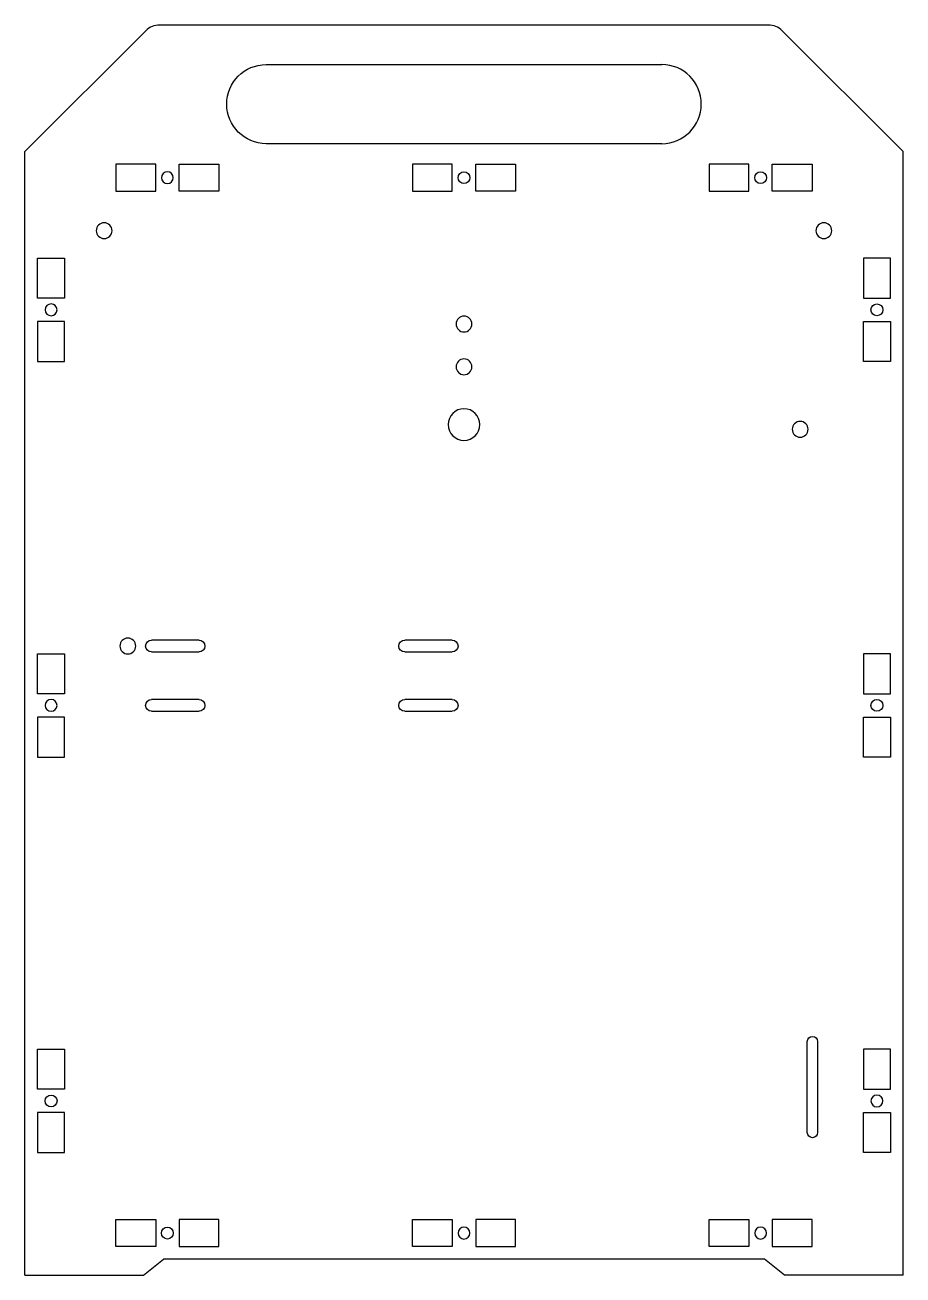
# Model space of a CAD drawing. Extents: x 147 to 369, y -425 to -109.
import ezdxf

# ---------------------------------------------------------------- set-up
doc = ezdxf.new("R2010")
doc.units = 0
doc.header["$MEASUREMENT"] = 0
doc.layers.add('VISIBLE', color=7, linetype='CONTINUOUS')

msp = doc.modelspace()

# ---------------------------------------------------------------- linework, layer by layer
at = {"layer": 'VISIBLE'}
for p, q in [((177.54, -110.46, 16.8), (147, -141, 16.8)), ((334.93, -109, 16.8), (181.07, -109, 16.8)), ((338.46, -110.46, 16.8), (369, -141, 16.8)), ((208, -119, 16.8), (308, -119, 16.8)), ((308, -139, 16.8), (208, -139, 16.8)), ((147, -425, 16.8), (147, -141, 16.8)), ((369, -425, 16.8), (369, -141, 16.8)), ((180.05, -144.2, 16.8), (169.95, -144.2, 16.8)), ((169.95, -144.2, 16.8), (169.95, -151, 16.8)), ((180.05, -151, 16.8), (180.05, -144.2, 16.8)), ((185.95, -144.2, 16.8), (196.05, -144.2, 16.8)), ((185.95, -151, 16.8), (185.95, -144.2, 16.8)), ((196.05, -144.2, 16.8), (196.05, -151, 16.8)), ((255.05, -144.2, 16.8), (244.95, -144.2, 16.8)), ((244.95, -144.2, 16.8), (244.95, -151, 16.8)), ((255.05, -151, 16.8), (255.05, -144.2, 16.8)), ((260.95, -144.2, 16.8), (271.05, -144.2, 16.8)), ((260.95, -151, 16.8), (260.95, -144.2, 16.8)), ((271.05, -144.2, 16.8), (271.05, -151, 16.8)), ((330.05, -144.2, 16.8), (319.95, -144.2, 16.8)), ((319.95, -144.2, 16.8), (319.95, -151, 16.8)), ((330.05, -151, 16.8), (330.05, -144.2, 16.8)), ((335.95, -144.2, 16.8), (346.05, -144.2, 16.8)), ((335.95, -151, 16.8), (335.95, -144.2, 16.8)), ((346.05, -144.2, 16.8), (346.05, -151, 16.8)), ((169.95, -151, 16.8), (180.05, -151, 16.8)), ((196.05, -151, 16.8), (185.95, -151, 16.8)), ((244.95, -151, 16.8), (255.05, -151, 16.8)), ((271.05, -151, 16.8), (260.95, -151, 16.8)), ((319.95, -151, 16.8), (330.05, -151, 16.8)), ((346.05, -151, 16.8), (335.95, -151, 16.8)), ((150.2, -178.05, 16.8), (150.2, -167.95, 16.8)), ((150.2, -167.95, 16.8), (157, -167.95, 16.8)), ((157, -167.95, 16.8), (157, -178.05, 16.8)), ((365.8, -167.95, 16.8), (359, -167.95, 16.8)), ((359, -167.95, 16.8), (359, -178.05, 16.8)), ((365.8, -178.05, 16.8), (365.8, -167.95, 16.8)), ((157, -178.05, 16.8), (150.2, -178.05, 16.8)), ((359, -178.05, 16.8), (365.8, -178.05, 16.8)), ((150.2, -183.95, 16.8), (150.2, -194.05, 16.8)), ((157, -183.95, 16.8), (150.2, -183.95, 16.8)), ((157, -194.05, 16.8), (157, -183.95, 16.8)), ((359, -183.95, 16.8), (365.8, -183.95, 16.8)), ((359, -194.05, 16.8), (359, -183.95, 16.8)), ((365.8, -183.95, 16.8), (365.8, -194.05, 16.8)), ((150.2, -194.05, 16.8), (157, -194.05, 16.8)), ((365.8, -194.05, 16.8), (359, -194.05, 16.8)), ((191, -264.5, 16.8), (179, -264.5, 16.8)), ((255, -264.5, 16.8), (243, -264.5, 16.8)), ((150.2, -278.05, 16.8), (150.2, -267.95, 16.8)), ((150.2, -267.95, 16.8), (157, -267.95, 16.8)), ((157, -267.95, 16.8), (157, -278.05, 16.8)), ((179, -267.5, 16.8), (191, -267.5, 16.8)), ((243, -267.5, 16.8), (255, -267.5, 16.8)), ((365.8, -267.95, 16.8), (359, -267.95, 16.8)), ((359, -267.95, 16.8), (359, -278.05, 16.8)), ((365.8, -278.05, 16.8), (365.8, -267.95, 16.8)), ((157, -278.05, 16.8), (150.2, -278.05, 16.8)), ((359, -278.05, 16.8), (365.8, -278.05, 16.8)), ((191, -279.5, 16.8), (179, -279.5, 16.8)), ((255, -279.5, 16.8), (243, -279.5, 16.8)), ((150.2, -283.95, 16.8), (150.2, -294.05, 16.8)), ((157, -283.95, 16.8), (150.2, -283.95, 16.8)), ((157, -294.05, 16.8), (157, -283.95, 16.8)), ((179, -282.5, 16.8), (191, -282.5, 16.8)), ((243, -282.5, 16.8), (255, -282.5, 16.8)), ((359, -283.95, 16.8), (365.8, -283.95, 16.8)), ((359, -294.05, 16.8), (359, -283.95, 16.8)), ((365.8, -283.95, 16.8), (365.8, -294.05, 16.8)), ((150.2, -294.05, 16.8), (157, -294.05, 16.8)), ((365.8, -294.05, 16.8), (359, -294.05, 16.8)), ((344.8, -389, 16.8), (344.8, -366, 16.8)), ((347.4, -366, 16.8), (347.4, -389, 16.8)), ((150.2, -378.05, 16.8), (150.2, -367.95, 16.8)), ((150.2, -367.95, 16.8), (157, -367.95, 16.8)), ((157, -367.95, 16.8), (157, -378.05, 16.8)), ((365.8, -367.95, 16.8), (359, -367.95, 16.8)), ((359, -367.95, 16.8), (359, -378.05, 16.8)), ((365.8, -378.05, 16.8), (365.8, -367.95, 16.8)), ((157, -378.05, 16.8), (150.2, -378.05, 16.8)), ((359, -378.05, 16.8), (365.8, -378.05, 16.8)), ((150.2, -383.95, 16.8), (150.2, -394.05, 16.8)), ((157, -383.95, 16.8), (150.2, -383.95, 16.8)), ((157, -394.05, 16.8), (157, -383.95, 16.8)), ((359, -383.95, 16.8), (365.8, -383.95, 16.8)), ((359, -394.05, 16.8), (359, -383.95, 16.8)), ((365.8, -383.95, 16.8), (365.8, -394.05, 16.8)), ((150.2, -394.05, 16.8), (157, -394.05, 16.8)), ((365.8, -394.05, 16.8), (359, -394.05, 16.8)), ((169.95, -417.8, 16.8), (169.95, -411, 16.8)), ((169.95, -411, 16.8), (180.05, -411, 16.8)), ((180.05, -411, 16.8), (180.05, -417.8, 16.8)), ((185.95, -411, 16.8), (185.95, -417.8, 16.8)), ((196.05, -411, 16.8), (185.95, -411, 16.8)), ((196.05, -417.8, 16.8), (196.05, -411, 16.8)), ((244.95, -417.8, 16.8), (244.95, -411, 16.8)), ((244.95, -411, 16.8), (255.05, -411, 16.8)), ((255.05, -411, 16.8), (255.05, -417.8, 16.8)), ((260.95, -411, 16.8), (260.95, -417.8, 16.8)), ((271.05, -411, 16.8), (260.95, -411, 16.8)), ((271.05, -417.8, 16.8), (271.05, -411, 16.8)), ((319.95, -417.8, 16.8), (319.95, -411, 16.8)), ((319.95, -411, 16.8), (330.05, -411, 16.8)), ((330.05, -411, 16.8), (330.05, -417.8, 16.8)), ((335.95, -411, 16.8), (335.95, -417.8, 16.8)), ((346.05, -411, 16.8), (335.95, -411, 16.8)), ((346.05, -417.8, 16.8), (346.05, -411, 16.8)), ((180.05, -417.8, 16.8), (169.95, -417.8, 16.8)), ((185.95, -417.8, 16.8), (196.05, -417.8, 16.8)), ((255.05, -417.8, 16.8), (244.95, -417.8, 16.8)), ((260.95, -417.8, 16.8), (271.05, -417.8, 16.8)), ((330.05, -417.8, 16.8), (319.95, -417.8, 16.8)), ((335.95, -417.8, 16.8), (346.05, -417.8, 16.8)), ((177, -425, 16.8), (182, -421, 16.8)), ((334, -421, 16.8), (182, -421, 16.8)), ((339, -425, 16.8), (334, -421, 16.8)), ((147, -425, 16.8), (177, -425, 16.8)), ((369, -425, 16.8), (339, -425, 16.8))]:
    msp.add_line(p, q, dxfattribs=at)
at = {"layer": 'VISIBLE', "extrusion": (0, 0, -1)}
for centre, radius in [((-183, -147.6, -16.8), 1.5), ((-167, -161, -16.8), 2), ((-349, -161, -16.8), 2), ((-153.6, -181, -16.8), 1.5), ((-258, -184.6, -16.8), 2), ((-258, -195.4, -16.8), 2), ((-258, -210, -16.8), 4), ((-343, -211.2, -16.8), 2), ((-173, -266, -16.8), 2), ((-153.6, -281, -16.8), 1.5), ((-362.4, -381, -16.8), 1.5), ((-258, -414.4, -16.8), 1.5), ((-333, -414.4, -16.8), 1.5)]:
    msp.add_circle(centre, radius, dxfattribs=at)
at = {"layer": 'VISIBLE'}
for centre in [(258, -147.6, 16.8), (333, -147.6, 16.8), (362.4, -181, 16.8), (362.4, -281, 16.8), (153.6, -381, 16.8), (183, -414.4, 16.8)]:
    msp.add_circle(centre, 1.5, dxfattribs=at)
for centre, radius, start, end in [((181.07, -114, 16.8), 5, 90, 135), ((334.93, -114, 16.8), 5, 45, 90), ((308, -129, 16.8), 10, 270, 90)]:
    msp.add_arc(centre, radius, start, end, dxfattribs=at)
at = {"layer": 'VISIBLE', "extrusion": (0, 0, -1)}
for centre, radius, start, end in [((-208, -129, -16.8), 10, 270, 90), ((-179, -266, -16.8), 1.5, 270, 90), ((-191, -266, -16.8), 1.5, 90, 270), ((-243, -266, -16.8), 1.5, 270, 90), ((-255, -266, -16.8), 1.5, 90, 270), ((-179, -281, -16.8), 1.5, 270, 90), ((-191, -281, -16.8), 1.5, 90, 270), ((-243, -281, -16.8), 1.5, 270, 90), ((-255, -281, -16.8), 1.5, 90, 270), ((-346.1, -366, -16.8), 1.3, 0, 180), ((-346.1, -389, -16.8), 1.3, 180, 0)]:
    msp.add_arc(centre, radius, start, end, dxfattribs=at)

doc.saveas('drawing.dxf')
